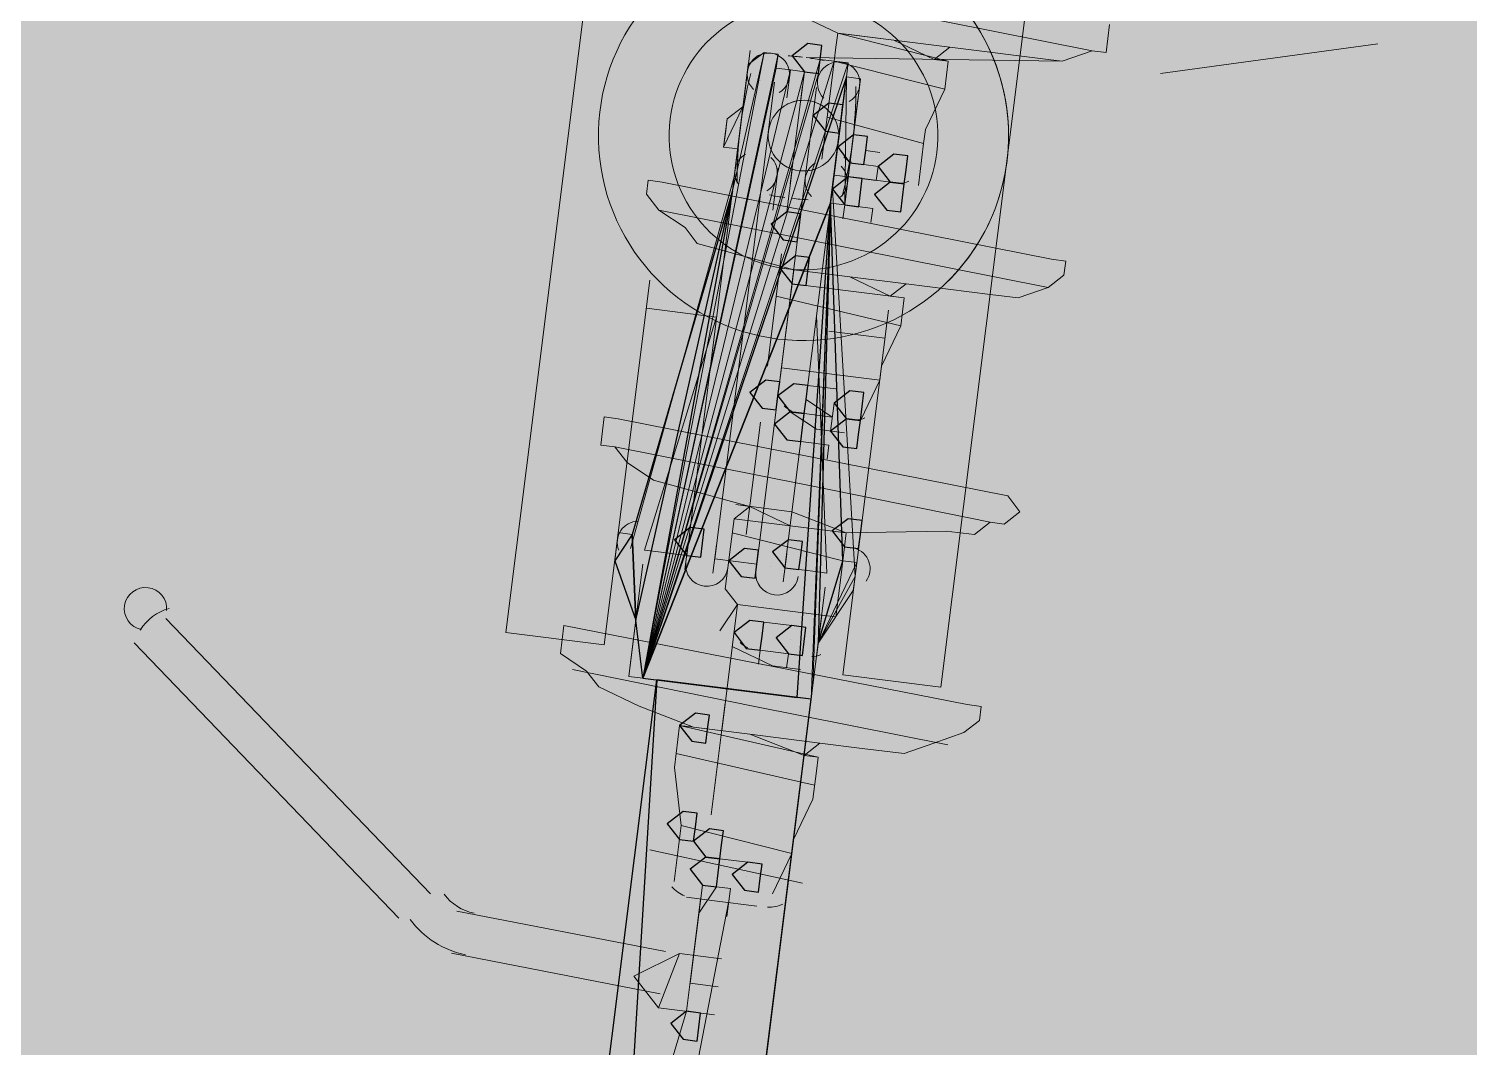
# Model space of a CAD drawing. Header units: metres. Extents: x -4 to 509425, y 7549 to 4732445.
# Drawn here: x 475982.262 to 475983.125, y 4719782.853 to 4719783.463 of the extents above; entities that cross this region are included whole.
import ezdxf

# ---------------------------------------------------------------- set-up
doc = ezdxf.new("R2010")
doc.units = ezdxf.units.M
doc.header["$LTSCALE"] = 0.01
doc.header["$MEASUREMENT"] = 0
doc.layers.get('0').update_dxf_attribs({"lineweight": 0})
doc.layers.add('_SUBESTACIÓN', color=1, linetype='Continuous')
doc.layers.add('SUBESTACION LA VID', color=253, linetype='Continuous')

# ---------------------------------------------------------------- blocks, each defined once
blk = doc.blocks.new('A$Cfff6051d')
at = {"layer": 'SUBESTACION LA VID', "transparency": 33554687}
h = blk.add_hatch(color=256, dxfattribs=at)
h.dxf.hatch_style = 2
h.paths.add_polyline_path([(475982.73611, 4719783.4449), (475982.73716, 4719783.4533), (475982.72876, 4719783.45436), (475982.71931, 4719783.44701), (475982.72665, 4719783.43756), (475982.73505, 4719783.4365)])
h = blk.add_hatch(color=256, dxfattribs=at)
h.dxf.hatch_style = 2
h.paths.add_polyline_path([(475982.7487, 4719783.4092), (475982.74975, 4719783.4176), (475982.74135, 4719783.41865), (475982.73189, 4719783.4113), (475982.73924, 4719783.40185), (475982.74764, 4719783.4008)])
h = blk.add_hatch(color=256, dxfattribs=at)
h.dxf.hatch_style = 2
h.paths.add_polyline_path([(475982.76339, 4719783.39029), (475982.76444, 4719783.39869), (475982.75604, 4719783.39975), (475982.74659, 4719783.3924), (475982.75394, 4719783.38295), (475982.76234, 4719783.38189)])
h = blk.add_hatch(color=256, dxfattribs=at)
h.dxf.hatch_style = 2
h.paths.add_polyline_path([(475982.78754, 4719783.37873), (475982.78859, 4719783.38713), (475982.78019, 4719783.38819), (475982.77074, 4719783.38084), (475982.77808, 4719783.37139), (475982.78648, 4719783.37033)])
h = blk.add_hatch(color=256, dxfattribs=at)
h.dxf.hatch_style = 2
h.paths.add_polyline_path([(475982.76023, 4719783.36509), (475982.76128, 4719783.37349), (475982.75288, 4719783.37455), (475982.74343, 4719783.3672), (475982.75078, 4719783.35775), (475982.75918, 4719783.35669)])
h = blk.add_hatch(color=256, dxfattribs=at)
h.dxf.hatch_style = 2
h.paths.add_polyline_path([(475982.78543, 4719783.36193), (475982.78648, 4719783.37033), (475982.77808, 4719783.37139), (475982.76863, 4719783.36404), (475982.77598, 4719783.35459), (475982.78438, 4719783.35353)])
h = blk.add_hatch(color=256, dxfattribs=at)
h.dxf.hatch_style = 2
h.paths.add_polyline_path([(475982.72347, 4719783.3441), (475982.72452, 4719783.3525), (475982.71612, 4719783.35356), (475982.70667, 4719783.34621), (475982.71401, 4719783.33675), (475982.72241, 4719783.3357)])
h = blk.add_hatch(color=256, dxfattribs=at)
h.dxf.hatch_style = 2
h.paths.add_polyline_path([(475982.72871, 4719783.31784), (475982.72976, 4719783.32624), (475982.72136, 4719783.3273), (475982.71191, 4719783.31995), (475982.71925, 4719783.3105), (475982.72765, 4719783.30944)])
h = blk.add_hatch(color=256, dxfattribs=at)
h.dxf.hatch_style = 2
h.paths.add_polyline_path([(475982.71083, 4719783.2433), (475982.71188, 4719783.2517), (475982.70348, 4719783.25275), (475982.69403, 4719783.2454), (475982.70138, 4719783.23595), (475982.70978, 4719783.2349)])
h = blk.add_hatch(color=256, dxfattribs=at)
h.dxf.hatch_style = 2
h.paths.add_polyline_path([(475982.72763, 4719783.24119), (475982.72869, 4719783.24959), (475982.72028, 4719783.25064), (475982.71083, 4719783.2433), (475982.71818, 4719783.23384), (475982.72658, 4719783.23279)])
h = blk.add_hatch(color=256, dxfattribs=at)
h.dxf.hatch_style = 2
h.paths.add_polyline_path([(475982.76123, 4719783.23698), (475982.76229, 4719783.24538), (475982.75389, 4719783.24643), (475982.74443, 4719783.23908), (475982.75178, 4719783.22963), (475982.76018, 4719783.22858)])
h = blk.add_hatch(color=256, dxfattribs=at)
h.dxf.hatch_style = 2
h.paths.add_polyline_path([(475982.72553, 4719783.22439), (475982.72658, 4719783.23279), (475982.71818, 4719783.23384), (475982.70872, 4719783.2265), (475982.71607, 4719783.21704), (475982.72447, 4719783.21599)])
h = blk.add_hatch(color=256, dxfattribs=at)
h.dxf.hatch_style = 2
h.paths.add_polyline_path([(475982.75913, 4719783.22018), (475982.76018, 4719783.22858), (475982.75178, 4719783.22963), (475982.74233, 4719783.22228), (475982.74967, 4719783.21283), (475982.75807, 4719783.21178)])
h = blk.add_hatch(color=256, dxfattribs=at)
h.dxf.hatch_style = 2
h.paths.add_polyline_path([(475982.66565, 4719783.15511), (475982.6667, 4719783.16351), (475982.6583, 4719783.16456), (475982.64884, 4719783.15722), (475982.65619, 4719783.14776), (475982.66459, 4719783.14671)])
h = blk.add_hatch(color=256, dxfattribs=at)
h.dxf.hatch_style = 2
h.paths.add_polyline_path([(475982.76015, 4719783.16032), (475982.76121, 4719783.16872), (475982.75281, 4719783.16978), (475982.74335, 4719783.16243), (475982.7507, 4719783.15298), (475982.7591, 4719783.15192)])
h = blk.add_hatch(color=256, dxfattribs=at)
h.dxf.hatch_style = 2
h.paths.add_polyline_path([(475982.72445, 4719783.14774), (475982.7255, 4719783.15614), (475982.7171, 4719783.15719), (475982.70765, 4719783.14984), (475982.71499, 4719783.14039), (475982.72339, 4719783.13934)])
h = blk.add_hatch(color=256, dxfattribs=at)
h.dxf.hatch_style = 2
h.paths.add_polyline_path([(475982.69819, 4719783.1425), (475982.69925, 4719783.1509), (475982.69085, 4719783.15195), (475982.68139, 4719783.1446), (475982.68874, 4719783.13515), (475982.69714, 4719783.1341)])
h = blk.add_hatch(color=256, dxfattribs=at)
h.dxf.hatch_style = 2
h.paths.add_polyline_path([(475982.70133, 4719783.09943), (475982.70238, 4719783.10783), (475982.69398, 4719783.10889), (475982.68453, 4719783.10154), (475982.69187, 4719783.09209), (475982.70027, 4719783.09103)])
h = blk.add_hatch(color=256, dxfattribs=at)
h.dxf.hatch_style = 2
h.paths.add_polyline_path([(475982.72653, 4719783.09628), (475982.72758, 4719783.10468), (475982.71918, 4719783.10573), (475982.70973, 4719783.09838), (475982.71708, 4719783.08893), (475982.72548, 4719783.08788)])
h = blk.add_hatch(color=256, dxfattribs=at)
h.dxf.hatch_style = 2
h.paths.add_polyline_path([(475982.66875, 4719783.04379), (475982.66981, 4719783.05219), (475982.66141, 4719783.05325), (475982.65195, 4719783.0459), (475982.6593, 4719783.03645), (475982.6677, 4719783.03539)])
h = blk.add_hatch(color=256, dxfattribs=at)
h.dxf.hatch_style = 2
h.paths.add_polyline_path([(475982.66138, 4719782.98499), (475982.66244, 4719782.99339), (475982.65404, 4719782.99445), (475982.64458, 4719782.9871), (475982.65193, 4719782.97765), (475982.66033, 4719782.97659)])
h = blk.add_hatch(color=256, dxfattribs=at)
h.dxf.hatch_style = 2
h.paths.add_polyline_path([(475982.67713, 4719782.97449), (475982.67818, 4719782.98289), (475982.66978, 4719782.98394), (475982.66033, 4719782.97659), (475982.66768, 4719782.96714), (475982.67608, 4719782.96609)])
h = blk.add_hatch(color=256, dxfattribs=at)
h.dxf.hatch_style = 2
h.paths.add_polyline_path([(475982.67502, 4719782.95769), (475982.67608, 4719782.96609), (475982.66768, 4719782.96714), (475982.65822, 4719782.95979), (475982.66557, 4719782.95034), (475982.67397, 4719782.94929)])
h = blk.add_hatch(color=256, dxfattribs=at)
h.dxf.hatch_style = 2
h.paths.add_polyline_path([(475982.67502, 4719782.95769), (475982.67608, 4719782.96609), (475982.66768, 4719782.96714), (475982.65822, 4719782.95979), (475982.66557, 4719782.95034), (475982.67397, 4719782.94929)])
h = blk.add_hatch(color=256, dxfattribs=at)
h.dxf.hatch_style = 2
h.paths.add_polyline_path([(475982.70023, 4719782.95453), (475982.70128, 4719782.96293), (475982.69288, 4719782.96398), (475982.68342, 4719782.95664), (475982.69077, 4719782.94718), (475982.69917, 4719782.94613)])
h = blk.add_hatch(color=256, dxfattribs=at)
h.dxf.hatch_style = 2
h.paths.add_polyline_path([(475982.70023, 4719782.95453), (475982.70128, 4719782.96293), (475982.69288, 4719782.96398), (475982.68342, 4719782.95664), (475982.69077, 4719782.94718), (475982.69917, 4719782.94613)])
h = blk.add_hatch(color=256, dxfattribs=at)
h.dxf.hatch_style = 2
h.paths.add_polyline_path([(475982.66344, 4719782.86528), (475982.66449, 4719782.87368), (475982.65609, 4719782.87473), (475982.64664, 4719782.86739), (475982.65399, 4719782.85793), (475982.66239, 4719782.85688)])
at = {"layer": 'SUBESTACION LA VID', "lineweight": 15}
for p, q in [((475982.78232, 4719783.47324), (475982.89887, 4719783.4501)), ((475982.81276, 4719783.44383), (475982.74661, 4719783.46065)), ((475982.80436, 4719783.44488), (475982.81382, 4719783.45223)), ((475982.93982, 4719783.43643), (475983.07004, 4719783.45423)), ((475982.72771, 4719783.44596), (475982.88102, 4719783.4438)), ((475982.81066, 4719783.42703), (475982.74451, 4719783.44385)), ((475982.692, 4719783.43337), (475982.65619, 4719783.14776)), ((475982.67299, 4719783.14566), (475982.7088, 4719783.43126)), ((475982.7004, 4719783.43232), (475982.7004, 4719783.43232)), ((475982.7004, 4719783.43232), (475982.7004, 4719783.43232)), ((475982.71615, 4719783.42181), (475982.71825, 4719783.43861)), ((475982.72455, 4719783.42076), (475982.72665, 4719783.43756)), ((475982.69819, 4719783.1425), (475982.734, 4719783.4281)), ((475982.7508, 4719783.426), (475982.71499, 4719783.14039)), ((475982.7256, 4719783.42916), (475982.71823, 4719783.37036)), ((475982.7424, 4719783.42705), (475982.7424, 4719783.42705)), ((475982.7508, 4719783.426), (475982.7508, 4719783.426)), ((475982.74029, 4719783.41025), (475982.73713, 4719783.38505)), ((475982.77179, 4719783.38924), (475982.76339, 4719783.39029)), ((475982.76339, 4719783.39029), (475982.76339, 4719783.39029)), ((475982.79804, 4719783.39448), (475982.79488, 4719783.36928)), ((475982.71088, 4719783.37981), (475982.70772, 4719783.35461)), ((475982.71928, 4719783.37876), (475982.71612, 4719783.35356)), ((475982.74554, 4719783.384), (475982.74554, 4719783.384)), ((475982.75394, 4719783.38295), (475982.75288, 4719783.37455)), ((475982.77074, 4719783.38084), (475982.76234, 4719783.38189)), ((475982.77074, 4719783.38084), (475982.76968, 4719783.37244)), ((475982.77074, 4719783.38084), (475982.77074, 4719783.38084)), ((475982.62259, 4719783.15197), (475982.68463, 4719783.37457)), ((475982.87467, 4719783.32515), (475982.64157, 4719783.37144)), ((475982.69303, 4719783.37352), (475982.69303, 4719783.37352)), ((475982.74448, 4719783.3756), (475982.76128, 4719783.37349)), ((475982.76968, 4719783.37244), (475982.75288, 4719783.37455)), ((475982.78648, 4719783.37033), (475982.76128, 4719783.37349)), ((475982.78648, 4719783.37033), (475982.78648, 4719783.37033)), ((475982.75699, 4719783.13512), (475982.74343, 4719783.3672)), ((475982.74343, 4719783.3672), (475982.74343, 4719783.3672)), ((475982.75183, 4719783.36615), (475982.75183, 4719783.36615)), ((475982.76863, 4719783.36404), (475982.76863, 4719783.36404)), ((475982.75602, 4719783.33148), (475982.63947, 4719783.35464)), ((475982.74972, 4719783.34935), (475982.75078, 4719783.35775)), ((475982.76758, 4719783.35564), (475982.75078, 4719783.35775)), ((475982.76652, 4719783.34724), (475982.76758, 4719783.35564)), ((475982.71296, 4719783.32835), (475982.70454, 4719783.26115)), ((475982.75602, 4719783.33148), (475982.87257, 4719783.30834)), ((475982.75391, 4719783.31468), (475982.72031, 4719783.3189)), ((475982.78646, 4719783.30207), (475982.71925, 4719783.3105)), ((475982.75391, 4719783.31468), (475982.78751, 4719783.31047)), ((475982.77806, 4719783.30312), (475982.78751, 4719783.31047)), ((475982.78435, 4719783.28527), (475982.7098, 4719783.30315)), ((475982.67409, 4719783.29056), (475982.63209, 4719783.29583)), ((475982.67409, 4719783.29056), (475982.63099, 4719783.15092)), ((475982.73395, 4719783.29159), (475982.74019, 4719783.13723)), ((475982.7749, 4719783.27792), (475982.7413, 4719783.28214)), ((475982.71294, 4719783.2601), (475982.71083, 4719783.2433)), ((475982.74549, 4719783.24748), (475982.72869, 4719783.24959)), ((475982.77174, 4719783.25272), (475982.76018, 4719783.22858)), ((475982.72763, 4719783.24119), (475982.72658, 4719783.23279)), ((475982.74338, 4719783.23068), (475982.72763, 4719783.24119)), ((475982.72763, 4719783.24119), (475982.72763, 4719783.24119)), ((475982.71818, 4719783.23384), (475982.73393, 4719783.22334)), ((475982.74338, 4719783.23068), (475982.72658, 4719783.23279)), ((475982.74443, 4719783.23908), (475982.74233, 4719783.22228)), ((475982.74443, 4719783.23908), (475982.74443, 4719783.23908)), ((475982.84837, 4719783.18339), (475982.61527, 4719783.22968)), ((475982.70032, 4719783.22755), (475982.6919, 4719783.16035)), ((475982.72553, 4719783.22439), (475982.72553, 4719783.22439)), ((475982.75073, 4719783.22123), (475982.73393, 4719783.22334)), ((475982.72342, 4719783.20759), (475982.72447, 4719783.21599)), ((475982.74127, 4719783.21388), (475982.72447, 4719783.21599)), ((475982.74233, 4719783.22228), (475982.74233, 4719783.22228)), ((475982.72971, 4719783.18974), (475982.61316, 4719783.21288)), ((475982.74022, 4719783.20548), (475982.74127, 4719783.21388)), ((475982.72971, 4719783.18974), (475982.83786, 4719783.16765)), ((475982.75175, 4719783.16138), (475982.68455, 4719783.1698)), ((475982.65514, 4719783.13936), (475982.65724, 4719783.15616)), ((475982.74965, 4719783.14458), (475982.6835, 4719783.1614)), ((475982.63939, 4719783.14987), (475982.63099, 4719783.15092)), ((475982.63939, 4719783.14987), (475982.65619, 4719783.14776)), ((475982.66459, 4719783.14671), (475982.66459, 4719783.14671)), ((475982.67405, 4719783.15406), (475982.67194, 4719783.13726)), ((475982.67299, 4719783.14566), (475982.69819, 4719783.1425)), ((475982.69925, 4719783.1509), (475982.69714, 4719783.1341)), ((475982.71394, 4719783.13199), (475982.71605, 4719783.14879)), ((475982.62572, 4719783.10891), (475982.61314, 4719783.14463)), ((475982.62256, 4719783.08371), (475982.62994, 4719783.14252)), ((475982.63834, 4719783.14147), (475982.63834, 4719783.14147)), ((475982.70659, 4719783.14144), (475982.70659, 4719783.14144)), ((475982.73179, 4719783.13828), (475982.71499, 4719783.14039)), ((475982.73179, 4719783.13828), (475982.74019, 4719783.13723)), ((475982.73074, 4719783.12988), (475982.73074, 4719783.12988)), ((475982.73177, 4719783.07002), (475982.73914, 4719783.12883)), ((475982.74859, 4719783.13618), (475982.74859, 4719783.13618)), ((475982.73493, 4719783.09522), (475982.75594, 4719783.12672)), ((475982.68663, 4719783.11834), (475982.67613, 4719783.10259)), ((475982.68663, 4719783.11834), (475982.67715, 4719783.04274)), ((475982.73703, 4719783.11202), (475982.73388, 4719783.08682)), ((475982.3443, 4719783.11007), (475982.5028, 4719782.94515)), ((475982.71918, 4719783.10573), (475982.70238, 4719783.10783)), ((475982.32539, 4719783.09537), (475982.4839, 4719782.93045)), ((475982.70133, 4719783.09943), (475982.70133, 4719783.09943)), ((475982.71813, 4719783.09733), (475982.71813, 4719783.09733)), ((475982.68347, 4719783.09314), (475982.68347, 4719783.09314)), ((475982.68347, 4719783.09314), (475982.70762, 4719783.08158)), ((475982.70027, 4719783.09103), (475982.69922, 4719783.08263)), ((475982.71708, 4719783.08893), (475982.70027, 4719783.09103)), ((475982.71708, 4719783.08893), (475982.70027, 4719783.09103)), ((475982.71708, 4719783.08893), (475982.71602, 4719783.08053)), ((475982.72548, 4719783.08788), (475982.72548, 4719783.08788)), ((475982.69606, 4719783.05743), (475982.58791, 4719783.07953)), ((475982.63096, 4719783.08266), (475982.63096, 4719783.08266)), ((475982.72442, 4719783.07948), (475982.70762, 4719783.08158)), ((475982.63831, 4719783.07321), (475982.45717, 4719781.62835)), ((475982.62991, 4719783.07426), (475982.72232, 4719783.06268)), ((475982.72337, 4719783.07108), (475982.72337, 4719783.07108)), ((475982.73072, 4719783.06162), (475982.54957, 4719781.61676)), ((475982.67926, 4719783.05954), (475982.67084, 4719782.99234)), ((475982.69606, 4719783.05743), (475982.81261, 4719783.03429)), ((475982.7349, 4719783.02697), (475982.65195, 4719783.0459)), ((475982.7328, 4719783.01017), (475982.64985, 4719783.0291)), ((475982.65298, 4719782.98605), (475982.64877, 4719782.95245)), ((475982.71913, 4719782.96922), (475982.65298, 4719782.98605)), ((475982.72018, 4719782.97762), (475982.71913, 4719782.96922)), ((475982.72543, 4719782.95137), (475982.63407, 4719782.97135)), ((475982.72543, 4719782.95137), (475982.63407, 4719782.97135)), ((475982.69288, 4719782.96398), (475982.67608, 4719782.96609)), ((475982.69288, 4719782.96398), (475982.67608, 4719782.96609)), ((475982.71913, 4719782.96922), (475982.70757, 4719782.94508)), ((475982.67502, 4719782.95769), (475982.67502, 4719782.95769)), ((475982.67502, 4719782.95769), (475982.67502, 4719782.95769)), ((475982.66557, 4719782.95034), (475982.6582, 4719782.89153)), ((475982.66346, 4719782.93354), (475982.67397, 4719782.94929)), ((475982.68237, 4719782.94824), (475982.66557, 4719782.95034)), ((475982.68237, 4719782.94824), (475982.66557, 4719782.95034)), ((475982.68026, 4719782.93144), (475982.68237, 4719782.94824)), ((475982.69183, 4719782.95558), (475982.69183, 4719782.95558)), ((475982.69183, 4719782.95558), (475982.69183, 4719782.95558)), ((475982.65612, 4719782.94299), (475982.67292, 4719782.94089)), ((475982.65712, 4719782.81488), (475982.68132, 4719782.93984)), ((475982.6603, 4719782.90833), (475982.66452, 4719782.94194)), ((475982.67292, 4719782.94089), (475982.67292, 4719782.94089)), ((475982.69812, 4719782.93773), (475982.67292, 4719782.94089)), ((475982.68132, 4719782.93984), (475982.68132, 4719782.93984)), ((475982.69917, 4719782.94613), (475982.69917, 4719782.94613)), ((475982.6435, 4719782.91044), (475982.51855, 4719782.93464)), ((475982.64034, 4719782.88524), (475982.51539, 4719782.90944)), ((475982.65609, 4719782.87473), (475982.6603, 4719782.90833)), ((475982.675, 4719782.88943), (475982.6582, 4719782.89153)), ((475982.64137, 4719782.82539), (475982.65609, 4719782.87473))]:
    blk.add_line(p, q, dxfattribs=at)
at = {"layer": 'SUBESTACION LA VID', "lineweight": 0}
blk.add_line((475982.63831, 4719783.07321), (475982.73072, 4719783.06162), dxfattribs=at)
at = {"layer": 'SUBESTACION LA VID', "lineweight": 15}
for points in [[(475982.6342, 4719783.31263), (475982.60682, 4719783.09422), (475982.54802, 4719783.10159), (475982.99981, 4719786.70533)], [(475983.00536, 4719784.63981), (475982.80842, 4719783.06894), (475982.74962, 4719783.07632), (475982.777, 4719783.29472)], [(475982.66893, 4719783.52158), (475982.66788, 4719783.51318), (475982.65842, 4719783.50584), (475982.66682, 4719783.50478), (475982.67417, 4719783.49533), (475982.68152, 4719783.48588), (475982.69832, 4719783.48377), (475982.74661, 4719783.46065)], [(475982.90938, 4719783.46584), (475982.90832, 4719783.45744), (475982.90727, 4719783.44904), (475982.89887, 4719783.4501), (475982.88102, 4719783.4438), (475982.87262, 4719783.44485), (475982.81382, 4719783.45223)], [(475982.75501, 4719783.4596), (475982.74661, 4719783.46065), (475982.74556, 4719783.45225), (475982.74345, 4719783.43545), (475982.74029, 4719783.41025)], [(475982.81382, 4719783.45223), (475982.78021, 4719783.45644), (475982.74661, 4719783.46065), (475982.75501, 4719783.4596), (475982.78021, 4719783.45644), (475982.80436, 4719783.44488)], [(475982.75594, 4719783.12672), (475982.75699, 4719783.13512), (475982.75805, 4719783.14352), (475982.74965, 4719783.14458), (475982.74238, 4719783.3588), (475982.75078, 4719783.35775), (475982.75183, 4719783.36615), (475982.75288, 4719783.37455), (475982.75394, 4719783.38295), (475982.75499, 4719783.39135), (475982.75604, 4719783.39975), (475982.7571, 4719783.40815), (475982.75815, 4719783.41655), (475982.7592, 4719783.42495), (475982.76025, 4719783.43335), (475982.75185, 4719783.4344), (475982.75291, 4719783.4428), (475982.74451, 4719783.44385), (475982.73611, 4719783.4449), (475982.73505, 4719783.4365), (475982.72665, 4719783.43756), (475982.71825, 4719783.43861), (475982.70985, 4719783.43966), (475982.71091, 4719783.44806), (475982.70251, 4719783.44912), (475982.69305, 4719783.44177), (475982.692, 4719783.43337), (475982.69094, 4719783.42497), (475982.68989, 4719783.41657), (475982.68044, 4719783.40922), (475982.67938, 4719783.40082), (475982.67833, 4719783.39242), (475982.68673, 4719783.39137), (475982.68568, 4719783.38297), (475982.68463, 4719783.37457), (475982.68357, 4719783.36617), (475982.62364, 4719783.16037), (475982.61524, 4719783.16143), (475982.61419, 4719783.15303), (475982.61314, 4719783.14463), (475982.62572, 4719783.10891), (475982.62256, 4719783.08371), (475982.62151, 4719783.07531), (475982.62991, 4719783.07426), (475982.72232, 4719783.06268), (475982.73072, 4719783.06162), (475982.73177, 4719783.07002), (475982.73493, 4719783.09522), (475982.75594, 4719783.12672)], [(475982.80436, 4719783.44488), (475982.81276, 4719783.44383), (475982.81171, 4719783.43543), (475982.81066, 4719783.42703), (475982.7991, 4719783.40288)], [(475982.7991, 4719783.40288), (475982.79804, 4719783.39448), (475982.74029, 4719783.41025)], [(475982.64157, 4719783.37144), (475982.63317, 4719783.37249), (475982.63212, 4719783.36409), (475982.63947, 4719783.35464), (475982.65521, 4719783.34412), (475982.66256, 4719783.33467), (475982.72031, 4719783.3189)], [(475982.72031, 4719783.3189), (475982.71925, 4719783.3105), (475982.71715, 4719783.2937), (475982.71399, 4719783.2685)], [(475982.72031, 4719783.3189), (475982.75391, 4719783.31468), (475982.77806, 4719783.30312)], [(475982.87467, 4719783.32515), (475982.88307, 4719783.3241), (475982.88202, 4719783.31569), (475982.87257, 4719783.30834), (475982.85471, 4719783.30205), (475982.83791, 4719783.30415), (475982.78751, 4719783.31047)], [(475982.77806, 4719783.30312), (475982.78646, 4719783.30207), (475982.78541, 4719783.29367), (475982.78435, 4719783.28527), (475982.77279, 4719783.26112)], [(475982.77279, 4719783.26112), (475982.77174, 4719783.25272), (475982.71294, 4719783.2601), (475982.71399, 4719783.2685)], [(475982.61527, 4719783.22968), (475982.60687, 4719783.23073), (475982.60581, 4719783.22233), (475982.60476, 4719783.21393), (475982.61316, 4719783.21288), (475982.62051, 4719783.20343), (475982.63626, 4719783.19292), (475982.69401, 4719783.17715)], [(475982.84837, 4719783.18339), (475982.85572, 4719783.17394), (475982.84626, 4719783.16659), (475982.83786, 4719783.16765), (475982.82841, 4719783.1603), (475982.81161, 4719783.16241), (475982.75175, 4719783.16138), (475982.7507, 4719783.15298), (475982.74859, 4719783.13618), (475982.74543, 4719783.11097)], [(475982.69401, 4719783.17715), (475982.68455, 4719783.1698), (475982.68245, 4719783.153), (475982.67929, 4719783.12779)], [(475982.75175, 4719783.16138), (475982.71921, 4719783.17399), (475982.68561, 4719783.1782), (475982.69401, 4719783.17715), (475982.71815, 4719783.16559), (475982.75175, 4719783.16138)], [(475982.74543, 4719783.11097), (475982.73703, 4719783.11202), (475982.68663, 4719783.11834), (475982.67929, 4719783.12779)], [(475982.58267, 4719783.10578), (475982.58162, 4719783.09738), (475982.58056, 4719783.08898), (475982.59631, 4719783.07847), (475982.60366, 4719783.06902), (475982.62781, 4719783.05746), (475982.66035, 4719783.04485)], [(475982.73596, 4719783.03537), (475982.76116, 4719783.03221), (475982.78636, 4719783.02905), (475982.80421, 4719783.03534), (475982.82207, 4719783.04164), (475982.83152, 4719783.04898), (475982.83257, 4719783.05738), (475982.82417, 4719783.05844), (475982.58267, 4719783.10578)], [(475982.63831, 4719783.07321), (475982.73072, 4719783.06162), (475982.54957, 4719781.61676), (475982.45717, 4719781.62835), (475982.63831, 4719783.07321)], [(475982.66035, 4719783.04485), (475982.69395, 4719783.04063), (475982.66035, 4719783.04485), (475982.65195, 4719783.0459), (475982.6509, 4719783.0375), (475982.6488, 4719783.0207), (475982.65298, 4719782.98605)], [(475982.73596, 4719783.03537), (475982.7265, 4719783.02802), (475982.69395, 4719783.04063), (475982.73596, 4719783.03537)], [(475982.7265, 4719783.02802), (475982.7349, 4719783.02697), (475982.73385, 4719783.01857), (475982.73174, 4719783.00177), (475982.72018, 4719782.97762)], [(475982.6519, 4719782.90939), (475982.6246, 4719782.89575), (475982.63929, 4719782.87684), (475982.67289, 4719782.87263)], [(475982.63929, 4719782.87684), (475982.6519, 4719782.90939), (475982.6771, 4719782.90623)]]:
    blk.add_lwpolyline(points, dxfattribs=at)
at = {"layer": 'SUBESTACION LA VID', "lineweight": 0}
for points in [[(475982.68357, 4719783.36617), (475982.70251, 4719783.44912), (475982.68357, 4719783.36617), (475982.70251, 4719783.44912), (475982.68357, 4719783.36617), (475982.70251, 4719783.44912), (475982.68357, 4719783.36617), (475982.70251, 4719783.44912), (475982.62991, 4719783.07426), (475982.70251, 4719783.44912), (475982.62991, 4719783.07426), (475982.70251, 4719783.44912)], [(475982.71091, 4719783.44806), (475982.62991, 4719783.07426), (475982.71091, 4719783.44806), (475982.62991, 4719783.07426), (475982.71091, 4719783.44806), (475982.62991, 4719783.07426), (475982.70985, 4719783.43966), (475982.62991, 4719783.07426), (475982.71825, 4719783.43861), (475982.62991, 4719783.07426), (475982.71825, 4719783.43861)], [(475982.68357, 4719783.36617), (475982.69305, 4719783.44177), (475982.68357, 4719783.36617), (475982.69305, 4719783.44177), (475982.68357, 4719783.36617), (475982.6941, 4719783.45017)], [(475982.62991, 4719783.07426), (475982.73611, 4719783.4449), (475982.62991, 4719783.07426), (475982.74451, 4719783.44385), (475982.62991, 4719783.07426), (475982.74451, 4719783.44385), (475982.62991, 4719783.07426), (475982.74451, 4719783.44385), (475982.62991, 4719783.07426), (475982.75291, 4719783.4428), (475982.62991, 4719783.07426), (475982.75185, 4719783.4344)], [(475982.692, 4719783.43337), (475982.68357, 4719783.36617), (475982.69305, 4719783.44177), (475982.68357, 4719783.36617), (475982.69305, 4719783.44177), (475982.68357, 4719783.36617), (475982.69305, 4719783.44177), (475982.68357, 4719783.36617), (475982.69305, 4719783.44177), (475982.68357, 4719783.36617), (475982.69305, 4719783.44177), (475982.68357, 4719783.36617), (475982.69305, 4719783.44177), (475982.68357, 4719783.36617), (475982.69305, 4719783.44177), (475982.68357, 4719783.36617), (475982.69305, 4719783.44177), (475982.68357, 4719783.36617), (475982.69305, 4719783.44177), (475982.68357, 4719783.36617), (475982.69305, 4719783.44177)], [(475982.62991, 4719783.07426), (475982.72665, 4719783.43756), (475982.62991, 4719783.07426), (475982.72665, 4719783.43756)], [(475982.62991, 4719783.07426), (475982.73505, 4719783.4365), (475982.62991, 4719783.07426), (475982.73505, 4719783.4365)], [(475982.69094, 4719783.42497), (475982.68463, 4719783.37457), (475982.692, 4719783.43337), (475982.68463, 4719783.37457), (475982.692, 4719783.43337), (475982.68463, 4719783.37457), (475982.692, 4719783.43337), (475982.68463, 4719783.37457), (475982.692, 4719783.43337), (475982.68463, 4719783.37457)], [(475982.75185, 4719783.4344), (475982.74238, 4719783.3588), (475982.75185, 4719783.4344), (475982.74238, 4719783.3588), (475982.75185, 4719783.4344), (475982.74238, 4719783.3588), (475982.75185, 4719783.4344), (475982.74238, 4719783.3588), (475982.75185, 4719783.4344), (475982.74238, 4719783.3588), (475982.75185, 4719783.4344), (475982.74238, 4719783.3588), (475982.75185, 4719783.4344), (475982.74238, 4719783.3588), (475982.75185, 4719783.4344), (475982.74238, 4719783.3588), (475982.75185, 4719783.4344), (475982.75078, 4719783.35775), (475982.76025, 4719783.43335), (475982.75078, 4719783.35775), (475982.7592, 4719783.42495), (475982.75183, 4719783.36615), (475982.7592, 4719783.42495), (475982.75183, 4719783.36615), (475982.7592, 4719783.42495), (475982.75183, 4719783.36615), (475982.7592, 4719783.42495), (475982.75183, 4719783.36615), (475982.7592, 4719783.42495), (475982.75183, 4719783.36615), (475982.7592, 4719783.42495), (475982.75288, 4719783.37455), (475982.7592, 4719783.42495)], [(475982.67938, 4719783.40082), (475982.68044, 4719783.40922), (475982.67938, 4719783.40082), (475982.68044, 4719783.40922), (475982.67833, 4719783.39242), (475982.68989, 4719783.41657), (475982.68673, 4719783.39137), (475982.68989, 4719783.41657), (475982.68673, 4719783.39137), (475982.68989, 4719783.41657), (475982.68673, 4719783.39137), (475982.68989, 4719783.41657), (475982.68568, 4719783.38297), (475982.69094, 4719783.42497), (475982.68568, 4719783.38297), (475982.69094, 4719783.42497), (475982.68568, 4719783.38297), (475982.69094, 4719783.42497), (475982.68568, 4719783.38297)], [(475982.75815, 4719783.41655), (475982.75288, 4719783.37455), (475982.75815, 4719783.41655), (475982.75288, 4719783.37455), (475982.75815, 4719783.41655), (475982.75288, 4719783.37455)], [(475982.75815, 4719783.41655), (475982.75394, 4719783.38295), (475982.75815, 4719783.41655)], [(475982.7571, 4719783.40815), (475982.75394, 4719783.38295), (475982.7571, 4719783.40815), (475982.75394, 4719783.38295), (475982.7571, 4719783.40815), (475982.75499, 4719783.39135), (475982.75604, 4719783.39975), (475982.75499, 4719783.39135), (475982.75604, 4719783.39975)], [(475982.72232, 4719783.06268), (475982.74238, 4719783.3588), (475982.73072, 4719783.06162), (475982.74238, 4719783.3588), (475982.73072, 4719783.06162)], [(475982.74238, 4719783.3588), (475982.73177, 4719783.07002), (475982.74238, 4719783.3588), (475982.73177, 4719783.07002)], [(475982.61419, 4719783.15303), (475982.61314, 4719783.14463), (475982.61419, 4719783.15303), (475982.61314, 4719783.14463), (475982.61419, 4719783.15303), (475982.61314, 4719783.14463), (475982.61524, 4719783.16143), (475982.61314, 4719783.14463), (475982.62364, 4719783.16037), (475982.61314, 4719783.14463), (475982.62364, 4719783.16037)], [(475982.74965, 4719783.14458), (475982.73493, 4719783.09522), (475982.75805, 4719783.14352), (475982.73493, 4719783.09522), (475982.75805, 4719783.14352), (475982.73493, 4719783.09522), (475982.75805, 4719783.14352), (475982.73493, 4719783.09522), (475982.75699, 4719783.13512), (475982.73493, 4719783.09522), (475982.75699, 4719783.13512), (475982.75594, 4719783.12672), (475982.75699, 4719783.13512), (475982.75594, 4719783.12672), (475982.75699, 4719783.13512), (475982.75594, 4719783.12672), (475982.75699, 4719783.13512)], [(475982.62151, 4719783.07531), (475982.62572, 4719783.10891), (475982.62151, 4719783.07531)], [(475982.62256, 4719783.08371), (475982.62572, 4719783.10891), (475982.62256, 4719783.08371)], [(475982.62991, 4719783.07426), (475982.62572, 4719783.10891), (475982.62991, 4719783.07426), (475982.62572, 4719783.10891)]]:
    blk.add_lwpolyline(points, dxfattribs=at)
at = {"layer": 'SUBESTACION LA VID'}
for points in [[(475982.73611, 4719783.4449), (475982.73716, 4719783.4533), (475982.72876, 4719783.45436), (475982.71931, 4719783.44701), (475982.72665, 4719783.43756), (475982.73505, 4719783.4365)], [(475982.74238, 4719783.3588), (475982.75185, 4719783.4344), (475982.62991, 4719783.07426)], [(475982.7487, 4719783.4092), (475982.74975, 4719783.4176), (475982.74135, 4719783.41865), (475982.73189, 4719783.4113), (475982.73924, 4719783.40185), (475982.74764, 4719783.4008)], [(475982.76339, 4719783.39029), (475982.76444, 4719783.39869), (475982.75604, 4719783.39975), (475982.74659, 4719783.3924), (475982.75394, 4719783.38295), (475982.76234, 4719783.38189)], [(475982.78754, 4719783.37873), (475982.78859, 4719783.38713), (475982.78019, 4719783.38819), (475982.77074, 4719783.38084), (475982.77808, 4719783.37139), (475982.78648, 4719783.37033)], [(475982.76023, 4719783.36509), (475982.76128, 4719783.37349), (475982.75288, 4719783.37455), (475982.74343, 4719783.3672), (475982.75078, 4719783.35775), (475982.75918, 4719783.35669)], [(475982.78543, 4719783.36193), (475982.78648, 4719783.37033), (475982.77808, 4719783.37139), (475982.76863, 4719783.36404), (475982.77598, 4719783.35459), (475982.78438, 4719783.35353)], [(475982.72232, 4719783.06268), (475982.74238, 4719783.3588), (475982.62991, 4719783.07426)], [(475982.72347, 4719783.3441), (475982.72452, 4719783.3525), (475982.71612, 4719783.35356), (475982.70667, 4719783.34621), (475982.71401, 4719783.33675), (475982.72241, 4719783.3357)], [(475982.74965, 4719783.14458), (475982.74238, 4719783.3588), (475982.73493, 4719783.09522)], [(475982.72871, 4719783.31784), (475982.72976, 4719783.32624), (475982.72136, 4719783.3273), (475982.71191, 4719783.31995), (475982.71925, 4719783.3105), (475982.72765, 4719783.30944)], [(475982.71083, 4719783.2433), (475982.71188, 4719783.2517), (475982.70348, 4719783.25275), (475982.69403, 4719783.2454), (475982.70138, 4719783.23595), (475982.70978, 4719783.2349)], [(475982.72763, 4719783.24119), (475982.72869, 4719783.24959), (475982.72028, 4719783.25064), (475982.71083, 4719783.2433), (475982.71818, 4719783.23384), (475982.72658, 4719783.23279)], [(475982.76123, 4719783.23698), (475982.76229, 4719783.24538), (475982.75389, 4719783.24643), (475982.74443, 4719783.23908), (475982.75178, 4719783.22963), (475982.76018, 4719783.22858)], [(475982.72553, 4719783.22439), (475982.72658, 4719783.23279), (475982.71818, 4719783.23384), (475982.70872, 4719783.2265), (475982.71607, 4719783.21704), (475982.72447, 4719783.21599)], [(475982.75913, 4719783.22018), (475982.76018, 4719783.22858), (475982.75178, 4719783.22963), (475982.74233, 4719783.22228), (475982.74967, 4719783.21283), (475982.75807, 4719783.21178)], [(475982.66565, 4719783.15511), (475982.6667, 4719783.16351), (475982.6583, 4719783.16456), (475982.64884, 4719783.15722), (475982.65619, 4719783.14776), (475982.66459, 4719783.14671)], [(475982.76015, 4719783.16032), (475982.76121, 4719783.16872), (475982.75281, 4719783.16978), (475982.74335, 4719783.16243), (475982.7507, 4719783.15298), (475982.7591, 4719783.15192)], [(475982.62572, 4719783.10891), (475982.62364, 4719783.16037), (475982.61314, 4719783.14463)], [(475982.72445, 4719783.14774), (475982.7255, 4719783.15614), (475982.7171, 4719783.15719), (475982.70765, 4719783.14984), (475982.71499, 4719783.14039), (475982.72339, 4719783.13934)], [(475982.69819, 4719783.1425), (475982.69925, 4719783.1509), (475982.69085, 4719783.15195), (475982.68139, 4719783.1446), (475982.68874, 4719783.13515), (475982.69714, 4719783.1341)], [(475982.70133, 4719783.09943), (475982.70238, 4719783.10783), (475982.69398, 4719783.10889), (475982.68453, 4719783.10154), (475982.69187, 4719783.09209), (475982.70027, 4719783.09103)], [(475982.72653, 4719783.09628), (475982.72758, 4719783.10468), (475982.71918, 4719783.10573), (475982.70973, 4719783.09838), (475982.71708, 4719783.08893), (475982.72548, 4719783.08788)], [(475982.66875, 4719783.04379), (475982.66981, 4719783.05219), (475982.66141, 4719783.05325), (475982.65195, 4719783.0459), (475982.6593, 4719783.03645), (475982.6677, 4719783.03539)], [(475982.66138, 4719782.98499), (475982.66244, 4719782.99339), (475982.65404, 4719782.99445), (475982.64458, 4719782.9871), (475982.65193, 4719782.97765), (475982.66033, 4719782.97659)], [(475982.67713, 4719782.97449), (475982.67818, 4719782.98289), (475982.66978, 4719782.98394), (475982.66033, 4719782.97659), (475982.66768, 4719782.96714), (475982.67608, 4719782.96609)], [(475982.67502, 4719782.95769), (475982.67608, 4719782.96609), (475982.66768, 4719782.96714), (475982.65822, 4719782.95979), (475982.66557, 4719782.95034), (475982.67397, 4719782.94929)], [(475982.67502, 4719782.95769), (475982.67608, 4719782.96609), (475982.66768, 4719782.96714), (475982.65822, 4719782.95979), (475982.66557, 4719782.95034), (475982.67397, 4719782.94929)], [(475982.70023, 4719782.95453), (475982.70128, 4719782.96293), (475982.69288, 4719782.96398), (475982.68342, 4719782.95664), (475982.69077, 4719782.94718), (475982.69917, 4719782.94613)], [(475982.70023, 4719782.95453), (475982.70128, 4719782.96293), (475982.69288, 4719782.96398), (475982.68342, 4719782.95664), (475982.69077, 4719782.94718), (475982.69917, 4719782.94613)], [(475982.66344, 4719782.86528), (475982.66449, 4719782.87368), (475982.65609, 4719782.87473), (475982.64664, 4719782.86739), (475982.65399, 4719782.85793), (475982.66239, 4719782.85688)]]:
    blk.add_lwpolyline(points, close=True, dxfattribs=at)
at = {"layer": 'SUBESTACION LA VID', "lineweight": 0}
for points in [[(475982.73611, 4719783.4449), (475982.73716, 4719783.4533), (475982.72876, 4719783.45436), (475982.71931, 4719783.44701), (475982.72665, 4719783.43756), (475982.73505, 4719783.4365)], [(475982.74238, 4719783.3588), (475982.75185, 4719783.4344), (475982.62991, 4719783.07426)], [(475982.7487, 4719783.4092), (475982.74975, 4719783.4176), (475982.74135, 4719783.41865), (475982.73189, 4719783.4113), (475982.73924, 4719783.40185), (475982.74764, 4719783.4008)], [(475982.76339, 4719783.39029), (475982.76444, 4719783.39869), (475982.75604, 4719783.39975), (475982.74659, 4719783.3924), (475982.75394, 4719783.38295), (475982.76234, 4719783.38189)], [(475982.78754, 4719783.37873), (475982.78859, 4719783.38713), (475982.78019, 4719783.38819), (475982.77074, 4719783.38084), (475982.77808, 4719783.37139), (475982.78648, 4719783.37033)], [(475982.76023, 4719783.36509), (475982.76128, 4719783.37349), (475982.75288, 4719783.37455), (475982.74343, 4719783.3672), (475982.75078, 4719783.35775), (475982.75918, 4719783.35669)], [(475982.78543, 4719783.36193), (475982.78648, 4719783.37033), (475982.77808, 4719783.37139), (475982.76863, 4719783.36404), (475982.77598, 4719783.35459), (475982.78438, 4719783.35353)], [(475982.72232, 4719783.06268), (475982.74238, 4719783.3588), (475982.62991, 4719783.07426)], [(475982.72347, 4719783.3441), (475982.72452, 4719783.3525), (475982.71612, 4719783.35356), (475982.70667, 4719783.34621), (475982.71401, 4719783.33675), (475982.72241, 4719783.3357)], [(475982.74965, 4719783.14458), (475982.74238, 4719783.3588), (475982.73493, 4719783.09522)], [(475982.72871, 4719783.31784), (475982.72976, 4719783.32624), (475982.72136, 4719783.3273), (475982.71191, 4719783.31995), (475982.71925, 4719783.3105), (475982.72765, 4719783.30944)], [(475982.71083, 4719783.2433), (475982.71188, 4719783.2517), (475982.70348, 4719783.25275), (475982.69403, 4719783.2454), (475982.70138, 4719783.23595), (475982.70978, 4719783.2349)], [(475982.72763, 4719783.24119), (475982.72869, 4719783.24959), (475982.72028, 4719783.25064), (475982.71083, 4719783.2433), (475982.71818, 4719783.23384), (475982.72658, 4719783.23279)], [(475982.76123, 4719783.23698), (475982.76229, 4719783.24538), (475982.75389, 4719783.24643), (475982.74443, 4719783.23908), (475982.75178, 4719783.22963), (475982.76018, 4719783.22858)], [(475982.72553, 4719783.22439), (475982.72658, 4719783.23279), (475982.71818, 4719783.23384), (475982.70872, 4719783.2265), (475982.71607, 4719783.21704), (475982.72447, 4719783.21599)], [(475982.75913, 4719783.22018), (475982.76018, 4719783.22858), (475982.75178, 4719783.22963), (475982.74233, 4719783.22228), (475982.74967, 4719783.21283), (475982.75807, 4719783.21178)], [(475982.66565, 4719783.15511), (475982.6667, 4719783.16351), (475982.6583, 4719783.16456), (475982.64884, 4719783.15722), (475982.65619, 4719783.14776), (475982.66459, 4719783.14671)], [(475982.76015, 4719783.16032), (475982.76121, 4719783.16872), (475982.75281, 4719783.16978), (475982.74335, 4719783.16243), (475982.7507, 4719783.15298), (475982.7591, 4719783.15192)], [(475982.62572, 4719783.10891), (475982.62364, 4719783.16037), (475982.61314, 4719783.14463)], [(475982.72445, 4719783.14774), (475982.7255, 4719783.15614), (475982.7171, 4719783.15719), (475982.70765, 4719783.14984), (475982.71499, 4719783.14039), (475982.72339, 4719783.13934)], [(475982.69819, 4719783.1425), (475982.69925, 4719783.1509), (475982.69085, 4719783.15195), (475982.68139, 4719783.1446), (475982.68874, 4719783.13515), (475982.69714, 4719783.1341)], [(475982.70133, 4719783.09943), (475982.70238, 4719783.10783), (475982.69398, 4719783.10889), (475982.68453, 4719783.10154), (475982.69187, 4719783.09209), (475982.70027, 4719783.09103)], [(475982.72653, 4719783.09628), (475982.72758, 4719783.10468), (475982.71918, 4719783.10573), (475982.70973, 4719783.09838), (475982.71708, 4719783.08893), (475982.72548, 4719783.08788)], [(475982.66875, 4719783.04379), (475982.66981, 4719783.05219), (475982.66141, 4719783.05325), (475982.65195, 4719783.0459), (475982.6593, 4719783.03645), (475982.6677, 4719783.03539)], [(475982.66138, 4719782.98499), (475982.66244, 4719782.99339), (475982.65404, 4719782.99445), (475982.64458, 4719782.9871), (475982.65193, 4719782.97765), (475982.66033, 4719782.97659)], [(475982.67713, 4719782.97449), (475982.67818, 4719782.98289), (475982.66978, 4719782.98394), (475982.66033, 4719782.97659), (475982.66768, 4719782.96714), (475982.67608, 4719782.96609)], [(475982.67502, 4719782.95769), (475982.67608, 4719782.96609), (475982.66768, 4719782.96714), (475982.65822, 4719782.95979), (475982.66557, 4719782.95034), (475982.67397, 4719782.94929)], [(475982.67502, 4719782.95769), (475982.67608, 4719782.96609), (475982.66768, 4719782.96714), (475982.65822, 4719782.95979), (475982.66557, 4719782.95034), (475982.67397, 4719782.94929)], [(475982.70023, 4719782.95453), (475982.70128, 4719782.96293), (475982.69288, 4719782.96398), (475982.68342, 4719782.95664), (475982.69077, 4719782.94718), (475982.69917, 4719782.94613)], [(475982.70023, 4719782.95453), (475982.70128, 4719782.96293), (475982.69288, 4719782.96398), (475982.68342, 4719782.95664), (475982.69077, 4719782.94718), (475982.69917, 4719782.94613)], [(475982.66344, 4719782.86528), (475982.66449, 4719782.87368), (475982.65609, 4719782.87473), (475982.64664, 4719782.86739), (475982.65399, 4719782.85793), (475982.66239, 4719782.85688)]]:
    blk.add_lwpolyline(points, close=True, dxfattribs=at)
at = {"layer": 'SUBESTACION LA VID', "lineweight": 15}
for points, knots in [([(475982.70519, 4719783.52019), (475982.64528, 4719783.50983), (475982.60197, 4719783.45716), (475982.60339, 4719783.39638), (475982.6048, 4719783.33558), (475982.65051, 4719783.28499), (475982.71084, 4719783.27742), (475982.77118, 4719783.26986), (475982.82796, 4719783.3076), (475982.84434, 4719783.36617), (475982.86071, 4719783.42473), (475982.83175, 4719783.48645), (475982.77624, 4719783.51128)], [0, 0, 0, 0, 1, 1, 1, 2, 2, 2, 3, 3, 3, 4, 4, 4, 4]), ([(475982.80907, 4719783.30874), (475982.83954, 4719783.33667), (475982.8539, 4719783.37806), (475982.84729, 4719783.41887), (475982.84068, 4719783.45966), (475982.81398, 4719783.49441), (475982.77624, 4719783.51128)], [0, 0, 0, 0, 1, 1, 1, 2, 2, 2, 2]), ([(475982.80592, 4719783.38922), (475982.81144, 4719783.4333), (475982.78019, 4719783.47351), (475982.73612, 4719783.47903), (475982.69204, 4719783.48456), (475982.65184, 4719783.45331), (475982.64631, 4719783.40923), (475982.64078, 4719783.36516), (475982.67203, 4719783.32495), (475982.71611, 4719783.31942), (475982.76018, 4719783.3139), (475982.80039, 4719783.34515), (475982.80592, 4719783.38922)], [0, 0, 0, 0, 1, 1, 1, 2, 2, 2, 3, 3, 3, 4, 4, 4, 4]), ([(475982.70671, 4719783.44859), (475982.7013, 4719783.44927), (475982.69607, 4719783.44642), (475982.69369, 4719783.44152), (475982.69132, 4719783.43661), (475982.69234, 4719783.43074), (475982.69622, 4719783.42692)], [0, 0, 0, 0, 1, 1, 1, 2, 2, 2, 2]), ([(475982.71151, 4719783.425), (475982.71622, 4719783.42775), (475982.71866, 4719783.43319), (475982.71757, 4719783.43852), (475982.71648, 4719783.44386), (475982.71211, 4719783.44791), (475982.7067, 4719783.44859)], [0, 0, 0, 0, 1, 1, 1, 2, 2, 2, 2]), ([(475982.74871, 4719783.44333), (475982.7433, 4719783.444), (475982.73807, 4719783.44115), (475982.73569, 4719783.43625), (475982.73332, 4719783.43135), (475982.73434, 4719783.42548), (475982.73822, 4719783.42166)], [0, 0, 0, 0, 1, 1, 1, 2, 2, 2, 2]), ([(475982.75351, 4719783.41974), (475982.75822, 4719783.42248), (475982.76066, 4719783.42792), (475982.75957, 4719783.43326), (475982.75848, 4719783.43859), (475982.75411, 4719783.44265), (475982.74871, 4719783.44333)], [0, 0, 0, 0, 1, 1, 1, 2, 2, 2, 2]), ([(475982.74711, 4719783.39659), (475982.74857, 4719783.4082), (475982.74034, 4719783.41878), (475982.72875, 4719783.42023), (475982.71715, 4719783.42169), (475982.70657, 4719783.41346), (475982.70511, 4719783.40186), (475982.70366, 4719783.39026), (475982.71188, 4719783.37969), (475982.72348, 4719783.37823), (475982.73508, 4719783.37678), (475982.74566, 4719783.385), (475982.74711, 4719783.39659)], [0, 0, 0, 0, 1, 1, 1, 2, 2, 2, 3, 3, 3, 4, 4, 4, 4]), ([(475982.69136, 4719783.38815), (475982.6883, 4719783.38638), (475982.68613, 4719783.3834), (475982.68535, 4719783.37994), (475982.68459, 4719783.37649), (475982.68529, 4719783.37286), (475982.68731, 4719783.36996)], [0, 0, 0, 0, 1, 1, 1, 2, 2, 2, 2]), ([(475982.70414, 4719783.36621), (475982.70756, 4719783.3682), (475982.70986, 4719783.37168), (475982.71035, 4719783.37561), (475982.71085, 4719783.37953), (475982.70948, 4719783.38347), (475982.70665, 4719783.38623)], [0, 0, 0, 0, 1, 1, 1, 2, 2, 2, 2]), ([(475982.73336, 4719783.38289), (475982.72994, 4719783.3809), (475982.72765, 4719783.37742), (475982.72715, 4719783.3735), (475982.72666, 4719783.36957), (475982.72803, 4719783.36563), (475982.73085, 4719783.36286)], [0, 0, 0, 0, 1, 1, 1, 2, 2, 2, 2]), ([(475982.74809, 4719783.36234), (475982.75076, 4719783.36466), (475982.75234, 4719783.36799), (475982.75245, 4719783.37153), (475982.75255, 4719783.37506), (475982.75118, 4719783.37849), (475982.74865, 4719783.38097)], [0, 0, 0, 0, 1, 1, 1, 2, 2, 2, 2]), ([(475982.62704, 4719783.16833), (475982.62287, 4719783.16824), (475982.61902, 4719783.16612), (475982.61672, 4719783.16264), (475982.61442, 4719783.15917), (475982.61398, 4719783.15478), (475982.61553, 4719783.15092)], [0, 0, 0, 0, 1, 1, 1, 2, 2, 2, 2]), ([(475982.76358, 4719783.13236), (475982.76604, 4719783.13573), (475982.76668, 4719783.14009), (475982.76531, 4719783.14403), (475982.76394, 4719783.14797), (475982.76072, 4719783.15098), (475982.75669, 4719783.15209)], [0, 0, 0, 0, 1, 1, 1, 2, 2, 2, 2]), ([(475982.65566, 4719783.14356), (475982.65479, 4719783.13659), (475982.65972, 4719783.13025), (475982.66669, 4719783.12937), (475982.67364, 4719783.1285), (475982.67999, 4719783.13343), (475982.68087, 4719783.1404)], [0, 0, 0, 0, 1, 1, 1, 2, 2, 2, 2]), ([(475982.69767, 4719783.13829), (475982.69679, 4719783.13133), (475982.70173, 4719783.12498), (475982.70869, 4719783.12411), (475982.71565, 4719783.12324), (475982.72199, 4719783.12817), (475982.72287, 4719783.13513)], [0, 0, 0, 0, 1, 1, 1, 2, 2, 2, 2]), ([(475982.34488, 4719783.11484), (475982.34543, 4719783.12163), (475982.34052, 4719783.12764), (475982.33375, 4719783.12846), (475982.32699, 4719783.12928), (475982.32078, 4719783.12461), (475982.31969, 4719783.11789), (475982.3186, 4719783.11116), (475982.32301, 4719783.10478), (475982.32968, 4719783.10341)], [0, 0, 0, 0, 1, 1, 1, 2, 2, 2, 3, 3, 3, 3])]:
    blk.add_open_spline(points, degree=3, knots=knots, dxfattribs=at)
for points in [[(475982.72546, 4719783.4462), (475982.72262, 4719783.44665), (475982.71975, 4719783.4469), (475982.71687, 4719783.447)], [(475982.73845, 4719783.4443), (475982.73564, 4719783.44491), (475982.7328, 4719783.44537), (475982.72994, 4719783.44564)], [(475982.69461, 4719783.43652), (475982.68897, 4719783.41509), (475982.6862, 4719783.39302), (475982.68638, 4719783.37085)], [(475982.74921, 4719783.36298), (475982.75486, 4719783.38441), (475982.75763, 4719783.40648), (475982.75744, 4719783.42865)], [(475982.72497, 4719783.42037), (475982.72174, 4719783.42018), (475982.71859, 4719783.41927), (475982.71576, 4719783.41768)], [(475982.7407, 4719783.41456), (475982.73835, 4719783.4168), (475982.73553, 4719783.41845), (475982.73244, 4719783.41943)], [(475982.71152, 4719783.3839), (475982.71387, 4719783.38166), (475982.7167, 4719783.37999), (475982.71978, 4719783.37902)], [(475982.72726, 4719783.37809), (475982.73049, 4719783.37826), (475982.73364, 4719783.37918), (475982.73646, 4719783.38077)], [(475982.7503, 4719783.38649), (475982.75158, 4719783.38508), (475982.75316, 4719783.38397), (475982.75492, 4719783.38326)], [(475982.78366, 4719783.37076), (475982.78556, 4719783.37073), (475982.78745, 4719783.37112), (475982.78918, 4719783.37192)], [(475982.70579, 4719783.36375), (475982.7088, 4719783.36305), (475982.71186, 4719783.36255), (475982.71494, 4719783.36226)], [(475982.71941, 4719783.36169), (475982.72258, 4719783.36121), (475982.72578, 4719783.36093), (475982.729, 4719783.36088)], [(475982.71454, 4719783.2374), (475982.71582, 4719783.23599), (475982.7174, 4719783.23488), (475982.71916, 4719783.23416)], [(475982.75735, 4719783.22901), (475982.75926, 4719783.22898), (475982.76114, 4719783.22938), (475982.76287, 4719783.23018)], [(475982.3463, 4719783.11603), (475982.33913, 4719783.11403), (475982.33298, 4719783.1094), (475982.32907, 4719783.10307)], [(475982.68824, 4719783.09564), (475982.68952, 4719783.09423), (475982.69109, 4719783.09312), (475982.69286, 4719783.09241)], [(475982.73105, 4719783.08725), (475982.73295, 4719783.08722), (475982.73484, 4719783.08762), (475982.73657, 4719783.08842)], [(475982.64726, 4719782.94926), (475982.64939, 4719782.94691), (475982.65202, 4719782.94506), (475982.65496, 4719782.94387)], [(475982.51105, 4719782.94479), (475982.5154, 4719782.93894), (475982.52176, 4719782.93489), (475982.5289, 4719782.93343)], [(475982.70461, 4719782.93704), (475982.70778, 4719782.93699), (475982.71093, 4719782.93765), (475982.71381, 4719782.93897)], [(475982.49066, 4719782.92965), (475982.49874, 4719782.91877), (475982.51054, 4719782.91126), (475982.52381, 4719782.90855)]]:
    blk.add_open_spline(points, degree=3, dxfattribs=at)
at = {"layer": 'SUBESTACION LA VID'}
for points in [[(475982.62364, 4719783.16037), (475982.62364, 4719783.16037), (475982.68357, 4719783.36617), (475982.68357, 4719783.36617), (475982.68357, 4719783.36617), (475982.62572, 4719783.10891), (475982.62572, 4719783.10891), (475982.62572, 4719783.10891), (475982.62364, 4719783.16037), (475982.62364, 4719783.16037)], [(475982.68357, 4719783.36617), (475982.68357, 4719783.36617), (475982.62572, 4719783.10891), (475982.62572, 4719783.10891), (475982.62572, 4719783.10891), (475982.62991, 4719783.07426), (475982.62991, 4719783.07426), (475982.62991, 4719783.07426), (475982.68357, 4719783.36617), (475982.68357, 4719783.36617)], [(475982.45717, 4719781.62835), (475982.45717, 4719781.62835), (475982.54957, 4719781.61676), (475982.54957, 4719781.61676), (475982.54957, 4719781.61676), (475982.63831, 4719783.07321), (475982.63831, 4719783.07321), (475982.63831, 4719783.07321), (475982.45717, 4719781.62835), (475982.45717, 4719781.62835)], [(475982.54957, 4719781.61676), (475982.54957, 4719781.61676), (475982.63831, 4719783.07321), (475982.63831, 4719783.07321), (475982.63831, 4719783.07321), (475982.73072, 4719783.06162), (475982.73072, 4719783.06162), (475982.73072, 4719783.06162), (475982.54957, 4719781.61676), (475982.54957, 4719781.61676)]]:
    blk.add_open_spline(points, degree=3, knots=[0, 0, 0, 0, 1, 1, 1, 2, 2, 2, 3, 3, 3, 3], dxfattribs=at)
at = {"layer": 'SUBESTACION LA VID', "lineweight": 0}
for points in [[(475982.62364, 4719783.16037), (475982.62364, 4719783.16037), (475982.68357, 4719783.36617), (475982.68357, 4719783.36617), (475982.68357, 4719783.36617), (475982.62572, 4719783.10891), (475982.62572, 4719783.10891), (475982.62572, 4719783.10891), (475982.62364, 4719783.16037), (475982.62364, 4719783.16037)], [(475982.68357, 4719783.36617), (475982.68357, 4719783.36617), (475982.62572, 4719783.10891), (475982.62572, 4719783.10891), (475982.62572, 4719783.10891), (475982.62991, 4719783.07426), (475982.62991, 4719783.07426), (475982.62991, 4719783.07426), (475982.68357, 4719783.36617), (475982.68357, 4719783.36617)], [(475982.45717, 4719781.62835), (475982.45717, 4719781.62835), (475982.54957, 4719781.61676), (475982.54957, 4719781.61676), (475982.54957, 4719781.61676), (475982.63831, 4719783.07321), (475982.63831, 4719783.07321), (475982.63831, 4719783.07321), (475982.45717, 4719781.62835), (475982.45717, 4719781.62835)], [(475982.54957, 4719781.61676), (475982.54957, 4719781.61676), (475982.63831, 4719783.07321), (475982.63831, 4719783.07321), (475982.63831, 4719783.07321), (475982.73072, 4719783.06162), (475982.73072, 4719783.06162), (475982.73072, 4719783.06162), (475982.54957, 4719781.61676), (475982.54957, 4719781.61676)]]:
    blk.add_open_spline(points, degree=3, knots=[0, 0, 0, 0, 1, 1, 1, 2, 2, 2, 3, 3, 3, 3], dxfattribs=at)

msp = doc.modelspace()

# ---------------------------------------------------------------- hatches: boundary and pattern name
at = {"layer": '_SUBESTACIÓN', "transparency": 33554559}
h = msp.add_hatch(color=1, dxfattribs=at)
h.dxf.hatch_style = 1
h.paths.add_polyline_path([(475968.63988, 4719805.82503), (476089.93862, 4719790.61504), (476078.16862, 4719696.74002), (475956.86864, 4719711.95017)])

# ---------------------------------------------------------------- block references
at = {"linetype": 'Continuous'}
msp.add_blockref('A$Cfff6051d', (0, 0), dxfattribs=at)

doc.saveas('drawing.dxf')
